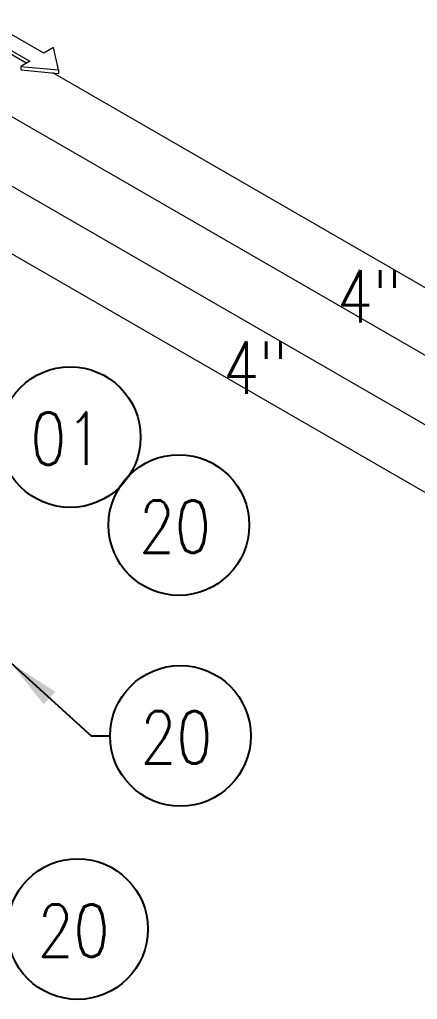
# Model space of a CAD drawing. Header units: millimetres. Extents: x -312439 to 477422, y -331570 to 212570.
# Drawn here: x 350525 to 351474, y 140683 to 143021 of the extents above; entities that cross this region are included whole.
import ezdxf

# ---------------------------------------------------------------- set-up
doc = ezdxf.new("R2010")
doc.units = ezdxf.units.MM
doc.layers.add('ARCONDTEXTO', color=4, linetype='Continuous')
doc.layers.add('TEXTO FORMATO', color=4, linetype='Continuous')
doc.styles.add('ROMAND', font='ROMAND.SHX')
doc.styles.add('ROMANS', font='romans.shx', dxfattribs={"height": 187.5})
doc.dimstyles.new('1-50 (MILIMETRO)', dxfattribs={"dimscale": 0, "dimtxt": 125, "dimasz": 125, "dimexe": 100, "dimexo": 100, "dimgap": 50, "dimtad": 0, "dimdec": 0, "dimzin": 0, "dimdsep": 46, "dimtxsty": 'ROMAND', "dimcen": -390, "dimclrd": 1, "dimclre": 1, "dimclrt": 3, "dimadec": 0, "dimazin": 0, "dimtfac": 1, "dimtdec": 0, "dimtix": 1, "dimtmove": 2, "dimatfit": 2, "dimfxl": 1, "dimtvp": 1, "dimtolj": 1, "dimtzin": 0, "dimarcsym": 0})

msp = doc.modelspace()

# ---------------------------------------------------------------- linework, layer by layer
at = {"color": 5, "linetype": 'Continuous', "lineweight": 0, "extrusion": (4.44089e-16, 0.816497, 0.57735)}
for p, q in [((353818.315, 140876.848), (350103.988, 143021.316)), ((353888.31, 140998.081), (350604.092, 142894.225)), ((349845.451, 142843.582), (353352.578, 140818.741)), ((350261.972, 142764.748), (353422.573, 140939.975))]:
    msp.add_line(p, q, dxfattribs=at)
at = {"color": 1, "linetype": 'Continuous', "lineweight": 0, "extrusion": (4.44089e-16, 0.816497, 0.57735)}
for p, q in [((350582.377, 142941.161), (350499.828, 142988.821)), ((350466.611, 142969.643), (350549.16, 142921.983)), ((350466.611, 142961.1), (350541.762, 142917.712)), ((350605.865, 142954.722), (350582.377, 142941.161)), ((350617.798, 142901.533), (350605.865, 142954.722)), ((350549.16, 142921.983), (350527.79, 142909.645)), ((350527.79, 142909.645), (350617.798, 142901.533)), ((350527.79, 142909.645), (350527.79, 142901.102)), ((350527.79, 142901.102), (350617.798, 142892.99)), ((350617.798, 142901.533), (350617.798, 142892.99))]:
    msp.add_line(p, q, dxfattribs=at)
at = {"layer": 'TEXTO FORMATO', "color": 1}
for centre in [(350645.579, 142024.739), (350904.733, 141814.944), (350908.329, 141311.731), (350662.974, 140850.613)]:
    msp.add_circle(centre, 167.835, dxfattribs=at)

# ---------------------------------------------------------------- texts
at = {"layer": 'ARCONDTEXTO', "linetype": 'Continuous', "lineweight": -3, "style": 'ROMANS', "width": 0.8}
for p in [(351281.821, 142298.109), (351009.901, 142128.102)]:
    msp.add_text('4"', height=125, dxfattribs=at).set_placement(p)
at = {"layer": 'ARCONDTEXTO', "color": 3, "linetype": 'Continuous', "lineweight": -3, "style": 'ROMANS', "width": 0.8}
for s, p in [('01', (350550.261, 141958.674)), ('20', (350809.415, 141748.878)), ('20', (350813.011, 141245.666)), ('20', (350567.656, 140784.547))]:
    msp.add_text(s, height=125, dxfattribs=at).set_placement(p)

# ---------------------------------------------------------------- leaders
at = {"layer": 'TEXTO FORMATO'}
msp.add_leader([(350503.567, 141486.025), (350695.161, 141311.731), (350740.494, 141311.731)], dimstyle='1-50 (MILIMETRO)', override={"dimscale": 1}, dxfattribs=at)

doc.saveas('drawing.dxf')
